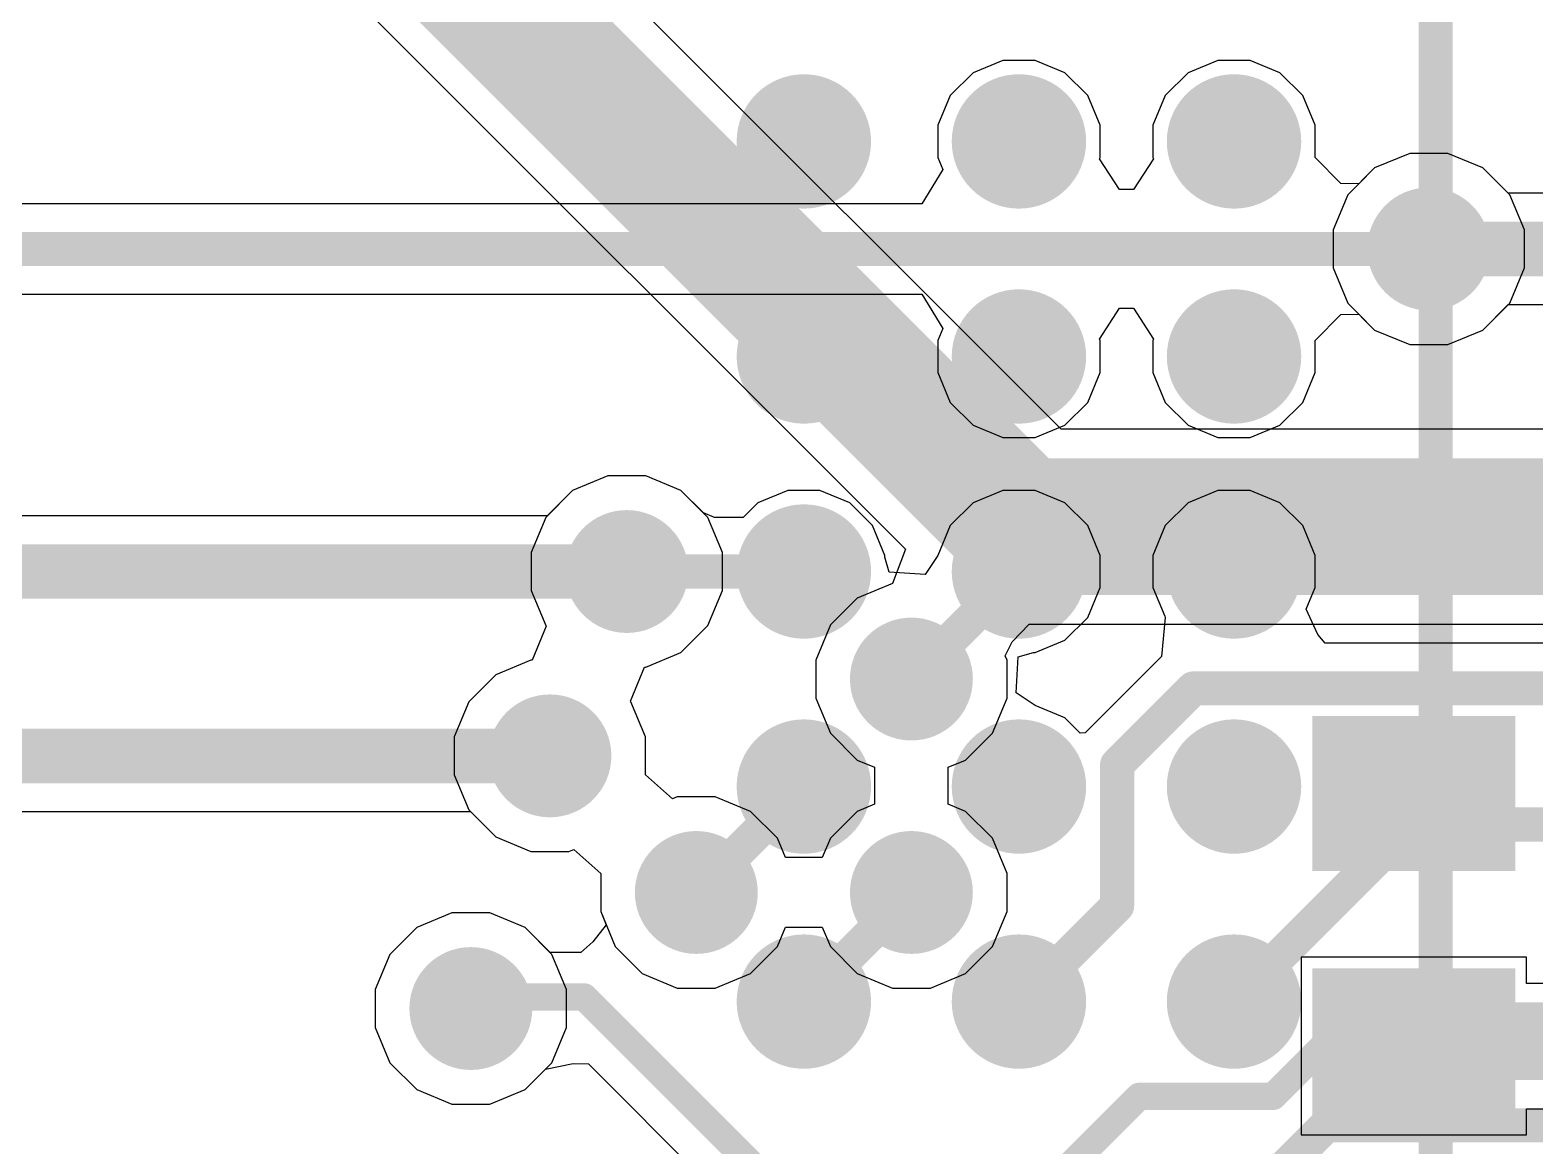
# Model space of a CAD drawing. Header units: millimetres. Extents: x -12 to 5428, y 0 to 5422.
# Drawn here: x 29.03 to 34.63, y 11.38 to 15.53 of the extents above; entities that cross this region are included whole.
import ezdxf

# ---------------------------------------------------------------- set-up
doc = ezdxf.new("R2010")
doc.units = ezdxf.units.MM
for name, color, linetype in [('BottomLayer', 5, 'Continuous'), ('BottomPaste', 16, 'Continuous'), ('BottomSolder', 6, 'Continuous'), ('TopLayer', 1, 'Continuous'), ('TopOverlay', 2, 'Continuous'), ('TopPaste', 8, 'Continuous'), ('TopSolder', 216, 'Continuous'), ('ViaHoleLayer', 16, 'Continuous')]:
    doc.layers.add(name, color=color, linetype=linetype)

# ---------------------------------------------------------------- blocks, each defined once
blk = doc.blocks.new('180_FCBGA__15X15__2')
at = {"layer": 'TopLayer'}
h = blk.add_hatch(color=1, dxfattribs=at)
edge = h.paths.add_edge_path()
edge.add_arc((-6.8, -0.4), 0.2, 0, 360)
h = blk.add_hatch(color=1, dxfattribs=at)
edge = h.paths.add_edge_path()
edge.add_arc((-6, -0.4), 0.2, 0, 360)
h = blk.add_hatch(color=1, dxfattribs=at)
edge = h.paths.add_edge_path()
edge.add_arc((-5.2, -0.4), 0.2, 0, 360)
h = blk.add_hatch(color=1, dxfattribs=at)
edge = h.paths.add_edge_path()
edge.add_arc((-6.8, -1.2), 0.2, 0, 360)
h = blk.add_hatch(color=1, dxfattribs=at)
edge = h.paths.add_edge_path()
edge.add_arc((-6, -1.2), 0.2, 0, 360)
h = blk.add_hatch(color=1, dxfattribs=at)
edge = h.paths.add_edge_path()
edge.add_arc((-5.2, -1.2), 0.2, 0, 360)
h = blk.add_hatch(color=1, dxfattribs=at)
edge = h.paths.add_edge_path()
edge.add_arc((-6.8, -2), 0.2, 0, 360)
h = blk.add_hatch(color=1, dxfattribs=at)
edge = h.paths.add_edge_path()
edge.add_arc((-6, -2), 0.2, 0, 360)
h = blk.add_hatch(color=1, dxfattribs=at)
edge = h.paths.add_edge_path()
edge.add_arc((-5.2, -2), 0.2, 0, 360)
h = blk.add_hatch(color=1, dxfattribs=at)
edge = h.paths.add_edge_path()
edge.add_arc((-6.8, -2.8), 0.2, 0, 360)
h = blk.add_hatch(color=1, dxfattribs=at)
edge = h.paths.add_edge_path()
edge.add_arc((-6, -2.8), 0.2, 0, 360)
h = blk.add_hatch(color=1, dxfattribs=at)
edge = h.paths.add_edge_path()
edge.add_arc((-5.2, -2.8), 0.2, 0, 360)
h = blk.add_hatch(color=1, dxfattribs=at)
edge = h.paths.add_edge_path()
edge.add_arc((-6.8, -3.6), 0.2, 0, 360)
h = blk.add_hatch(color=1, dxfattribs=at)
edge = h.paths.add_edge_path()
edge.add_arc((-6, -3.6), 0.2, 0, 360)
h = blk.add_hatch(color=1, dxfattribs=at)
edge = h.paths.add_edge_path()
edge.add_arc((-5.2, -3.6), 0.2, 0, 360)
at = {"layer": 'TopPaste'}
h = blk.add_hatch(color=8, dxfattribs=at)
edge = h.paths.add_edge_path()
edge.add_arc((-6.8, -0.4), 0.2, 0, 360)
h = blk.add_hatch(color=8, dxfattribs=at)
edge = h.paths.add_edge_path()
edge.add_arc((-6, -0.4), 0.2, 0, 360)
h = blk.add_hatch(color=8, dxfattribs=at)
edge = h.paths.add_edge_path()
edge.add_arc((-5.2, -0.4), 0.2, 0, 360)
h = blk.add_hatch(color=8, dxfattribs=at)
edge = h.paths.add_edge_path()
edge.add_arc((-6.8, -1.2), 0.2, 0, 360)
h = blk.add_hatch(color=8, dxfattribs=at)
edge = h.paths.add_edge_path()
edge.add_arc((-6, -1.2), 0.2, 0, 360)
h = blk.add_hatch(color=8, dxfattribs=at)
edge = h.paths.add_edge_path()
edge.add_arc((-5.2, -1.2), 0.2, 0, 360)
h = blk.add_hatch(color=8, dxfattribs=at)
edge = h.paths.add_edge_path()
edge.add_arc((-6.8, -2), 0.2, 0, 360)
h = blk.add_hatch(color=8, dxfattribs=at)
edge = h.paths.add_edge_path()
edge.add_arc((-6, -2), 0.2, 0, 360)
h = blk.add_hatch(color=8, dxfattribs=at)
edge = h.paths.add_edge_path()
edge.add_arc((-5.2, -2), 0.2, 0, 360)
h = blk.add_hatch(color=8, dxfattribs=at)
edge = h.paths.add_edge_path()
edge.add_arc((-6.8, -2.8), 0.2, 0, 360)
h = blk.add_hatch(color=8, dxfattribs=at)
edge = h.paths.add_edge_path()
edge.add_arc((-6, -2.8), 0.2, 0, 360)
h = blk.add_hatch(color=8, dxfattribs=at)
edge = h.paths.add_edge_path()
edge.add_arc((-5.2, -2.8), 0.2, 0, 360)
h = blk.add_hatch(color=8, dxfattribs=at)
edge = h.paths.add_edge_path()
edge.add_arc((-6.8, -3.6), 0.2, 0, 360)
h = blk.add_hatch(color=8, dxfattribs=at)
edge = h.paths.add_edge_path()
edge.add_arc((-6, -3.6), 0.2, 0, 360)
h = blk.add_hatch(color=8, dxfattribs=at)
edge = h.paths.add_edge_path()
edge.add_arc((-5.2, -3.6), 0.2, 0, 360)
at = {"layer": 'TopOverlay', "const_width": 0.127}
blk.add_lwpolyline([(-7.55, 7.55), (-7.55, -7.55)], dxfattribs=at)
at = {"layer": 'TopSolder'}
for points, const_width in [([(-6.675, -0.4, 1), (-6.925, -0.4, 1)], 0.25), ([(-5.875, -0.4, 1), (-6.125, -0.4, 1)], 0.25), ([(-5.075, -0.4, 1), (-5.325, -0.4, 1)], 0.25), ([(-6.9875, -0.4, 1), (-6.8625, -0.4, 1)], 0.125), ([(-6.7375, -0.4, 1), (-6.6125, -0.4, 1)], 0.125), ([(-6.1875, -0.4, 1), (-6.0625, -0.4, 1)], 0.125), ([(-5.9375, -0.4, 1), (-5.8125, -0.4, 1)], 0.125), ([(-5.3875, -0.4, 1), (-5.2625, -0.4, 1)], 0.125), ([(-5.1375, -0.4, 1), (-5.0125, -0.4, 1)], 0.125), ([(-6.675, -1.2, 1), (-6.925, -1.2, 1)], 0.25), ([(-5.875, -1.2, 1), (-6.125, -1.2, 1)], 0.25), ([(-5.075, -1.2, 1), (-5.325, -1.2, 1)], 0.25), ([(-6.9875, -1.2, 1), (-6.8625, -1.2, 1)], 0.125), ([(-6.7375, -1.2, 1), (-6.6125, -1.2, 1)], 0.125), ([(-6.1875, -1.2, 1), (-6.0625, -1.2, 1)], 0.125), ([(-5.9375, -1.2, 1), (-5.8125, -1.2, 1)], 0.125), ([(-5.3875, -1.2, 1), (-5.2625, -1.2, 1)], 0.125), ([(-5.1375, -1.2, 1), (-5.0125, -1.2, 1)], 0.125), ([(-6.675, -2, 1), (-6.925, -2, 1)], 0.25), ([(-5.875, -2, 1), (-6.125, -2, 1)], 0.25), ([(-5.075, -2, 1), (-5.325, -2, 1)], 0.25), ([(-6.9875, -2, 1), (-6.8625, -2, 1)], 0.125), ([(-6.7375, -2, 1), (-6.6125, -2, 1)], 0.125), ([(-6.1875, -2, 1), (-6.0625, -2, 1)], 0.125), ([(-5.9375, -2, 1), (-5.8125, -2, 1)], 0.125), ([(-5.3875, -2, 1), (-5.2625, -2, 1)], 0.125), ([(-5.1375, -2, 1), (-5.0125, -2, 1)], 0.125), ([(-6.675, -2.8, 1), (-6.925, -2.8, 1)], 0.25), ([(-5.875, -2.8, 1), (-6.125, -2.8, 1)], 0.25), ([(-5.075, -2.8, 1), (-5.325, -2.8, 1)], 0.25), ([(-6.9875, -2.8, 1), (-6.8625, -2.8, 1)], 0.125), ([(-6.7375, -2.8, 1), (-6.6125, -2.8, 1)], 0.125), ([(-6.1875, -2.8, 1), (-6.0625, -2.8, 1)], 0.125), ([(-5.9375, -2.8, 1), (-5.8125, -2.8, 1)], 0.125), ([(-5.3875, -2.8, 1), (-5.2625, -2.8, 1)], 0.125), ([(-5.1375, -2.8, 1), (-5.0125, -2.8, 1)], 0.125), ([(-6.675, -3.6, 1), (-6.925, -3.6, 1)], 0.25), ([(-5.875, -3.6, 1), (-6.125, -3.6, 1)], 0.25), ([(-5.075, -3.6, 1), (-5.325, -3.6, 1)], 0.25), ([(-6.9875, -3.6, 1), (-6.8625, -3.6, 1)], 0.125), ([(-6.7375, -3.6, 1), (-6.6125, -3.6, 1)], 0.125), ([(-6.1875, -3.6, 1), (-6.0625, -3.6, 1)], 0.125), ([(-5.9375, -3.6, 1), (-5.8125, -3.6, 1)], 0.125), ([(-5.3875, -3.6, 1), (-5.2625, -3.6, 1)], 0.125), ([(-5.1375, -3.6, 1), (-5.0125, -3.6, 1)], 0.125)]:
    blk.add_lwpolyline(points, format="xyb", close=True, dxfattribs=dict(at, const_width=const_width))
blk = doc.blocks.new('C___0402_B_150')
at = {"layer": 'BottomLayer'}
for points in [[(-0.2413, 0.3175), (-0.2413, -0.3175), (-0.6985, -0.3175), (-0.6985, 0.3175)], [(0.6985, 0.3175), (0.6985, -0.3175), (0.2413, -0.3175), (0.2413, 0.3175)]]:
    blk.add_hatch(color=5, dxfattribs=at).paths.add_polyline_path(points)
at = {"layer": 'BottomPaste'}
for points in [[(-0.2413, 0.3175), (-0.2413, -0.3175), (-0.6985, -0.3175), (-0.6985, 0.3175)], [(0.6985, 0.3175), (0.6985, -0.3175), (0.2413, -0.3175), (0.2413, 0.3175)]]:
    blk.add_hatch(color=16, dxfattribs=at).paths.add_polyline_path(points)
at = {"layer": 'BottomSolder'}
for points in [[(-0.1813, 0.3775), (-0.1813, -0.3775), (-0.7585, -0.3775), (-0.7585, 0.3775)], [(0.7585, 0.3775), (0.7585, -0.3775), (0.1813, -0.3775), (0.1813, 0.3775)]]:
    blk.add_hatch(color=6, dxfattribs=at).paths.add_polyline_path(points)

msp = doc.modelspace()

# ---------------------------------------------------------------- hatches: boundary and pattern name
at = {"layer": 'BottomLayer'}
h = msp.add_hatch(color=5, dxfattribs=at)
edge = h.paths.add_edge_path()
edge.add_arc((34.2314, 14.7128), 0.2286, 0, 360)
h = msp.add_hatch(color=5, dxfattribs=at)
edge = h.paths.add_edge_path()
edge.add_arc((31.2486, 13.5128), 0.2286, 0, 360)
h = msp.add_hatch(color=5, dxfattribs=at)
edge = h.paths.add_edge_path()
edge.add_arc((32.3072, 13.1128), 0.2286, 0, 360)
h = msp.add_hatch(color=5, dxfattribs=at)
edge = h.paths.add_edge_path()
edge.add_arc((30.9626, 12.827), 0.2286, 0, 360)
h = msp.add_hatch(color=5, dxfattribs=at)
edge = h.paths.add_edge_path()
edge.add_arc((31.5072, 12.3188), 0.2286, 0, 360)
h = msp.add_hatch(color=5, dxfattribs=at)
edge = h.paths.add_edge_path()
edge.add_arc((32.3072, 12.3188), 0.2286, 0, 360)
h = msp.add_hatch(color=5, dxfattribs=at)
edge = h.paths.add_edge_path()
edge.add_arc((30.6686, 11.887), 0.2286, 0, 360)
at = {"layer": 'TopLayer'}
h = msp.add_hatch(color=1, dxfattribs=at)
edge = h.paths.add_edge_path()
edge.add_arc((34.2314, 14.7128), 0.2286, 0, 360)
h = msp.add_hatch(color=1, dxfattribs=at)
edge = h.paths.add_edge_path()
edge.add_arc((31.2486, 13.5128), 0.2286, 0, 360)
h = msp.add_hatch(color=1, dxfattribs=at)
edge = h.paths.add_edge_path()
edge.add_arc((32.3072, 13.1128), 0.2286, 0, 360)
h = msp.add_hatch(color=1, dxfattribs=at)
edge = h.paths.add_edge_path()
edge.add_arc((30.9626, 12.827), 0.2286, 0, 360)
h = msp.add_hatch(color=1, dxfattribs=at)
edge = h.paths.add_edge_path()
edge.add_arc((31.5072, 12.3188), 0.2286, 0, 360)
h = msp.add_hatch(color=1, dxfattribs=at)
edge = h.paths.add_edge_path()
edge.add_arc((32.3072, 12.3188), 0.2286, 0, 360)
h = msp.add_hatch(color=1, dxfattribs=at)
edge = h.paths.add_edge_path()
edge.add_arc((30.6686, 11.887), 0.2286, 0, 360)
at = {"layer": 'ViaHoleLayer'}
h = msp.add_hatch(color=16, dxfattribs=at)
edge = h.paths.add_edge_path()
edge.add_arc((34.2314, 14.7128), 0.1016, 0, 360)
h = msp.add_hatch(color=16, dxfattribs=at)
edge = h.paths.add_edge_path()
edge.add_arc((31.2486, 13.5128), 0.1016, 0, 360)
h = msp.add_hatch(color=16, dxfattribs=at)
edge = h.paths.add_edge_path()
edge.add_arc((32.3072, 13.1128), 0.1016, 0, 360)
h = msp.add_hatch(color=16, dxfattribs=at)
edge = h.paths.add_edge_path()
edge.add_arc((30.9626, 12.827), 0.1016, 0, 360)
h = msp.add_hatch(color=16, dxfattribs=at)
edge = h.paths.add_edge_path()
edge.add_arc((31.5072, 12.3188), 0.1016, 0, 360)
h = msp.add_hatch(color=16, dxfattribs=at)
edge = h.paths.add_edge_path()
edge.add_arc((32.3072, 12.3188), 0.1016, 0, 360)
h = msp.add_hatch(color=16, dxfattribs=at)
edge = h.paths.add_edge_path()
edge.add_arc((30.6686, 11.887), 0.1016, 0, 360)

# ---------------------------------------------------------------- linework, layer by layer
at = {"layer": 'BottomLayer'}
for p, q in [((32.8638, 14.0425), (30.3014, 16.6049)), ((29.8948, 15.986), (32.2854, 13.5954)), ((34.1606, 15.0684), (34.0299, 15.0142)), ((34.3021, 15.0684), (34.1606, 15.0684)), ((34.4328, 15.0142), (34.3021, 15.0684)), ((34.0299, 15.0142), (33.9299, 14.9142)), ((34.5271, 14.92), (34.4328, 15.0142)), ((33.9299, 14.9142), (33.8758, 14.7835)), ((37.0609, 14.92), (34.5271, 14.92)), ((33.8758, 14.7835), (33.8758, 14.642)), ((33.8758, 14.642), (33.9299, 14.5114)), ((33.9299, 14.5114), (34.0299, 14.4113)), ((34.4328, 14.4113), (34.5271, 14.5056)), ((34.5271, 14.5056), (40.1559, 14.5056)), ((34.0299, 14.4113), (34.1606, 14.3572)), ((34.3021, 14.3572), (34.4328, 14.4113)), ((34.1606, 14.3572), (34.3021, 14.3572)), ((35.0944, 14.0425), (32.8638, 14.0425)), ((31.1779, 13.8684), (31.0472, 13.8142)), ((31.3194, 13.8684), (31.1779, 13.8684)), ((31.4501, 13.8142), (31.3194, 13.8684)), ((31.0472, 13.8142), (30.9529, 13.72)), ((31.5501, 13.7142), (31.4501, 13.8142)), ((30.9529, 13.72), (27.5465, 13.72)), ((31.6042, 13.5835), (31.5501, 13.7142)), ((31.6042, 13.4421), (31.6042, 13.5835)), ((32.2854, 13.5954), (32.2365, 13.4684)), ((31.5501, 13.3114), (31.6042, 13.4421)), ((32.2365, 13.4684), (32.1058, 13.4142)), ((32.1058, 13.4142), (32.0057, 13.3142)), ((31.4501, 13.2113), (31.5501, 13.3114)), ((32.0057, 13.3142), (31.9516, 13.1835)), ((32.6815, 13.2513), (32.7448, 13.3174)), ((32.7448, 13.3174), (35.0944, 13.3174)), ((31.3194, 13.1572), (31.4501, 13.2113)), ((32.6563, 13.1993), (32.6815, 13.2513)), ((31.2623, 13.0302), (31.3149, 13.1572)), ((31.3149, 13.1572), (31.3194, 13.1572)), ((31.9516, 13.1835), (31.9516, 13.0421)), ((32.6628, 13.1835), (32.6563, 13.1993)), ((32.6628, 13.0421), (32.6628, 13.1835)), ((31.9516, 13.0421), (32.0057, 12.9114)), ((32.6087, 12.9114), (32.6628, 13.0421)), ((31.264, 13.0284), (31.2623, 13.0302)), ((31.3182, 12.8977), (31.264, 13.0284)), ((31.3182, 12.7563), (31.3182, 12.8977)), ((32.0057, 12.9114), (32.1058, 12.8113)), ((32.5086, 12.8113), (32.6087, 12.9114)), ((32.1058, 12.8113), (32.1704, 12.7845)), ((32.1704, 12.7845), (32.1704, 12.6471)), ((32.444, 12.7845), (32.5086, 12.8113)), ((32.444, 12.6471), (32.444, 12.7845)), ((31.4187, 12.6671), (31.3182, 12.7563)), ((31.4365, 12.6744), (31.4187, 12.6671)), ((31.5779, 12.6744), (31.4365, 12.6744)), ((31.7086, 12.6203), (31.5779, 12.6744)), ((27.8029, 12.6198), (30.6669, 12.6198)), ((30.6669, 12.6198), (30.7612, 12.5255)), ((31.8087, 12.5203), (31.7086, 12.6203)), ((32.1058, 12.6203), (32.0057, 12.5203)), ((32.1704, 12.6471), (32.1058, 12.6203)), ((32.5086, 12.6203), (32.444, 12.6471)), ((32.6087, 12.5203), (32.5086, 12.6203)), ((30.7612, 12.5255), (30.8919, 12.4714)), ((31.8385, 12.4483), (31.8087, 12.5203)), ((32.0057, 12.5203), (31.9759, 12.4483)), ((32.6628, 12.3896), (32.6087, 12.5203)), ((30.8919, 12.4714), (31.0333, 12.4714)), ((31.0333, 12.4714), (31.0511, 12.4787)), ((31.0511, 12.4787), (31.1516, 12.3896)), ((31.9759, 12.4483), (31.8385, 12.4483)), ((31.1516, 12.3896), (31.1516, 12.2481)), ((32.6628, 12.2481), (32.6628, 12.3896)), ((30.5979, 12.2426), (30.4672, 12.1885)), ((30.7394, 12.2426), (30.5979, 12.2426)), ((30.8701, 12.1885), (30.7394, 12.2426)), ((31.1516, 12.2481), (31.2057, 12.1174)), ((32.6087, 12.1174), (32.6628, 12.2481)), ((30.4672, 12.1885), (30.3672, 12.0885)), ((30.9701, 12.0885), (30.8701, 12.1885)), ((31.8087, 12.1174), (31.8385, 12.1894)), ((31.8385, 12.1894), (31.9759, 12.1894)), ((31.9759, 12.1894), (32.0057, 12.1174)), ((31.2057, 12.1174), (31.3058, 12.0174)), ((31.7086, 12.0174), (31.8087, 12.1174)), ((32.0057, 12.1174), (32.1058, 12.0174)), ((32.5086, 12.0174), (32.6087, 12.1174)), ((30.3672, 12.0885), (30.313, 11.9578)), ((31.0242, 11.9578), (30.9701, 12.0885)), ((34.5948, 12.0777), (33.7566, 12.0777)), ((33.7566, 12.0777), (33.7566, 11.4173)), ((34.5948, 11.9806), (34.5948, 12.0777)), ((31.3058, 12.0174), (31.4365, 11.9632)), ((31.5779, 11.9632), (31.7086, 12.0174)), ((32.1058, 12.0174), (32.2365, 11.9632)), ((32.3779, 11.9632), (32.5086, 12.0174)), ((35.1649, 11.9806), (34.5948, 11.9806)), ((30.313, 11.9578), (30.313, 11.8163)), ((31.0242, 11.8163), (31.0242, 11.9578)), ((31.4365, 11.9632), (31.5779, 11.9632)), ((32.2365, 11.9632), (32.3779, 11.9632)), ((30.313, 11.8163), (30.3672, 11.6856)), ((30.9701, 11.6856), (31.0242, 11.8163)), ((30.3672, 11.6856), (30.4672, 11.5856)), ((30.8701, 11.5856), (30.9701, 11.6856)), ((30.4672, 11.5856), (30.5979, 11.5314)), ((30.5979, 11.5314), (30.7394, 11.5314)), ((30.7394, 11.5314), (30.8701, 11.5856)), ((34.5948, 11.4173), (34.5948, 11.5144)), ((34.5948, 11.5144), (35.0683, 11.5144)), ((33.7566, 11.4173), (34.5948, 11.4173))]:
    msp.add_line(p, q, dxfattribs=at)
for points, const_width in [([(30.045, 16.3485), (32.7136, 13.68)], 0.508), ([(34.2314, 14.7128), (40.4516, 14.7128)], 0.2032), ([(32.7136, 13.68), (35.4329, 13.68)], 0.508), ([(27.5464, 13.5128), (31.2486, 13.5128)], 0.2032), ([(27.5072, 12.827), (30.9626, 12.827)], 0.2032), ([(34.1757, 11.7475), (35.1649, 11.7475)], 0.254)]:
    msp.add_lwpolyline(points, dxfattribs=dict(at, const_width=const_width))
for points, const_width in [([(34.1806, 14.7128, 1), (34.2822, 14.7128, 1)], 0.1016), ([(32.5866, 13.68, 1), (32.8406, 13.68, 1)], 0.254), ([(32.5866, 13.68, 1), (32.8406, 13.68, 1)], 0.254), ([(31.1978, 13.5128, 1), (31.2994, 13.5128, 1)], 0.1016), ([(30.9118, 12.827, 1), (31.0134, 12.827, 1)], 0.1016), ([(34.1122, 11.7475, 1), (34.2392, 11.7475, 1)], 0.127)]:
    msp.add_lwpolyline(points, format="xyb", close=True, dxfattribs=dict(at, const_width=const_width))
at = {"layer": 'TopLayer'}
for p, q in [((32.6472, 15.4144), (32.5364, 15.3685)), ((32.7672, 15.4144), (32.6472, 15.4144)), ((32.878, 15.3685), (32.7672, 15.4144)), ((33.4472, 15.4144), (33.3364, 15.3685)), ((33.5672, 15.4144), (33.4472, 15.4144)), ((33.678, 15.3685), (33.5672, 15.4144)), ((32.5364, 15.3685), (32.4515, 15.2836)), ((32.9629, 15.2836), (32.878, 15.3685)), ((33.3364, 15.3685), (33.2515, 15.2836)), ((33.7629, 15.2836), (33.678, 15.3685)), ((32.4515, 15.2836), (32.4056, 15.1728)), ((33.0088, 15.1728), (32.9629, 15.2836)), ((33.2515, 15.2836), (33.2056, 15.1728)), ((33.8088, 15.1728), (33.7629, 15.2836)), ((32.4056, 15.1728), (32.4056, 15.0528)), ((33.0088, 15.0528), (33.0088, 15.1728)), ((33.2056, 15.1728), (33.2056, 15.0528)), ((33.8088, 15.0528), (33.8088, 15.1728)), ((34.1606, 15.0684), (34.0299, 15.0142)), ((34.3021, 15.0684), (34.1606, 15.0684)), ((34.4328, 15.0142), (34.3021, 15.0684)), ((32.4241, 15.0081), (32.3464, 14.8811)), ((32.4056, 15.0528), (32.4241, 15.0081)), ((33.0071, 15.0487), (33.0088, 15.0528)), ((33.0817, 14.9336), (33.0071, 15.0487)), ((33.2073, 15.0487), (33.1327, 14.9336)), ((33.2056, 15.0528), (33.2073, 15.0487)), ((33.9047, 14.9566), (33.8088, 15.0528)), ((34.0299, 15.0142), (33.9713, 14.9556)), ((34.5328, 14.9142), (34.4328, 15.0142)), ((33.9713, 14.9556), (33.9047, 14.9566)), ((33.1327, 14.9336), (33.0817, 14.9336)), ((34.587, 14.7835), (34.5328, 14.9142)), ((32.3464, 14.8811), (28.9518, 14.8811)), ((34.587, 14.642), (34.587, 14.7835)), ((34.5328, 14.5114), (34.587, 14.642)), ((28.9518, 14.5444), (32.3464, 14.5444)), ((32.3464, 14.5444), (32.4241, 14.4174)), ((34.4328, 14.4113), (34.5328, 14.5114)), ((33.0071, 14.3769), (33.0817, 14.492)), ((33.0817, 14.492), (33.1327, 14.492)), ((33.1327, 14.492), (33.2073, 14.3769)), ((33.8088, 14.3728), (33.9047, 14.4689)), ((33.9047, 14.4689), (33.9713, 14.47)), ((33.9713, 14.47), (34.0299, 14.4113)), ((32.4241, 14.4174), (32.4056, 14.3728)), ((34.0299, 14.4113), (34.1606, 14.3572)), ((34.3021, 14.3572), (34.4328, 14.4113)), ((32.4056, 14.3728), (32.4056, 14.2528)), ((33.0088, 14.3728), (33.0071, 14.3769)), ((33.0088, 14.2528), (33.0088, 14.3728)), ((33.2073, 14.3769), (33.2056, 14.3728)), ((33.2056, 14.3728), (33.2056, 14.2528)), ((33.8088, 14.2528), (33.8088, 14.3728)), ((34.1606, 14.3572), (34.3021, 14.3572)), ((32.4056, 14.2528), (32.4515, 14.1419)), ((32.9629, 14.1419), (33.0088, 14.2528)), ((33.2056, 14.2528), (33.2515, 14.1419)), ((33.7629, 14.1419), (33.8088, 14.2528)), ((32.4515, 14.1419), (32.5364, 14.0571)), ((32.878, 14.0571), (32.9629, 14.1419)), ((33.2515, 14.1419), (33.3364, 14.0571)), ((33.678, 14.0571), (33.7629, 14.1419)), ((32.5364, 14.0571), (32.6472, 14.0112)), ((32.7672, 14.0112), (32.878, 14.0571)), ((33.3364, 14.0571), (33.4472, 14.0112)), ((33.5672, 14.0112), (33.678, 14.0571)), ((32.6472, 14.0112), (32.7672, 14.0112)), ((33.4472, 14.0112), (33.5672, 14.0112)), ((31.1779, 13.8684), (31.0472, 13.8142)), ((31.3194, 13.8684), (31.1779, 13.8684)), ((31.4501, 13.8142), (31.3194, 13.8684)), ((31.0472, 13.8142), (30.9472, 13.7142)), ((31.5336, 13.7308), (31.4501, 13.8142)), ((31.8472, 13.8144), (31.7364, 13.7685)), ((31.9672, 13.8144), (31.8472, 13.8144)), ((32.078, 13.7685), (31.9672, 13.8144)), ((32.6472, 13.8144), (32.5364, 13.7685)), ((32.7672, 13.8144), (32.6472, 13.8144)), ((32.878, 13.7685), (32.7672, 13.8144)), ((33.4472, 13.8144), (33.3364, 13.7685)), ((33.5672, 13.8144), (33.4472, 13.8144)), ((33.678, 13.7685), (33.5672, 13.8144)), ((30.9472, 13.7142), (30.893, 13.5835)), ((31.5754, 13.714), (31.5336, 13.7308)), ((31.6811, 13.7133), (31.5754, 13.714)), ((31.7364, 13.7685), (31.6811, 13.7133)), ((32.1629, 13.6836), (32.078, 13.7685)), ((32.5364, 13.7685), (32.4515, 13.6836)), ((32.9629, 13.6836), (32.878, 13.7685)), ((33.3364, 13.7685), (33.2515, 13.6836)), ((33.7629, 13.6836), (33.678, 13.7685)), ((32.2088, 13.5728), (32.1629, 13.6836)), ((32.4515, 13.6836), (32.4056, 13.5728)), ((33.0088, 13.5728), (32.9629, 13.6836)), ((33.2515, 13.6836), (33.2056, 13.5728)), ((33.8088, 13.5728), (33.7629, 13.6836)), ((30.893, 13.5835), (30.893, 13.4421)), ((32.2088, 13.5667), (32.2088, 13.5728)), ((32.2248, 13.5098), (32.2088, 13.5667)), ((32.4056, 13.5728), (32.3586, 13.5021)), ((33.0088, 13.4528), (33.0088, 13.5728)), ((33.2056, 13.5728), (33.2056, 13.4528)), ((33.8088, 13.4528), (33.8088, 13.5728)), ((32.3586, 13.5021), (32.2248, 13.5098)), ((30.893, 13.4421), (30.9472, 13.3114)), ((32.9629, 13.3419), (33.0088, 13.4528)), ((33.2056, 13.4528), (33.2496, 13.3465)), ((33.7758, 13.3732), (33.8088, 13.4528)), ((32.878, 13.2571), (32.9629, 13.3419)), ((33.2515, 13.3415), (33.2369, 13.1969)), ((33.2496, 13.3465), (33.2515, 13.3415)), ((33.8186, 13.2784), (33.7758, 13.3732)), ((30.9489, 13.3096), (30.8963, 13.1826)), ((30.9472, 13.3114), (30.9489, 13.3096)), ((33.8468, 13.2462), (33.8186, 13.2784)), ((32.7042, 13.1952), (32.7611, 13.2112)), ((32.7611, 13.2112), (32.7672, 13.2112)), ((32.7672, 13.2112), (32.878, 13.2571)), ((35.7339, 13.2462), (33.8468, 13.2462)), ((30.8919, 13.1826), (30.7612, 13.1284)), ((30.8963, 13.1826), (30.8919, 13.1826)), ((32.6965, 13.0614), (32.7042, 13.1952)), ((33.2369, 13.1969), (32.9533, 12.9132)), ((30.7612, 13.1284), (30.6611, 13.0284)), ((32.7672, 13.0144), (32.6965, 13.0614)), ((30.6611, 13.0284), (30.607, 12.8977)), ((32.878, 12.9685), (32.7672, 13.0144)), ((32.9351, 12.9115), (32.878, 12.9685)), ((30.607, 12.8977), (30.607, 12.7563)), ((32.9533, 12.9132), (32.9351, 12.9115)), ((30.607, 12.7563), (30.6611, 12.6256)), ((30.6611, 12.6256), (30.7612, 12.5255)), ((30.7612, 12.5255), (30.8919, 12.4714)), ((30.8919, 12.4714), (31.0333, 12.4714)), ((31.0333, 12.4714), (31.0511, 12.4787)), ((31.0511, 12.4787), (31.1516, 12.3896)), ((31.1516, 12.3896), (31.1516, 12.2481)), ((30.5979, 12.2426), (30.4672, 12.1885)), ((30.7394, 12.2426), (30.5979, 12.2426)), ((30.8701, 12.1885), (30.7394, 12.2426)), ((31.1516, 12.2481), (31.1721, 12.1986)), ((30.4672, 12.1885), (30.3672, 12.0885)), ((30.9633, 12.0953), (30.8701, 12.1885)), ((31.1721, 12.1986), (31.1218, 12.1355)), ((31.0774, 12.0953), (30.9633, 12.0953)), ((31.1218, 12.1355), (31.0774, 12.0953)), ((30.3672, 12.0885), (30.313, 11.9578)), ((30.313, 11.9578), (30.313, 11.8163)), ((30.313, 11.8163), (30.3672, 11.6856)), ((30.3672, 11.6856), (30.4672, 11.5856)), ((30.8701, 11.5856), (30.9458, 11.6613)), ((30.9458, 11.6613), (31.049, 11.6829)), ((31.049, 11.6829), (31.1057, 11.681)), ((31.1057, 11.681), (31.608, 11.1787)), ((30.4672, 11.5856), (30.5979, 11.5314)), ((30.5979, 11.5314), (30.7394, 11.5314)), ((30.7394, 11.5314), (30.8701, 11.5856))]:
    msp.add_line(p, q, dxfattribs=at)
for points, const_width in [([(28.5896, 14.7128), (34.2314, 14.7128)], 0.127), ([(31.2486, 13.5128), (31.9072, 13.5128)], 0.127), ([(32.3072, 13.1128), (32.7072, 13.5128)], 0.127), ([(33.0723, 12.7942), (33.356, 13.0779)], 0.127), ([(33.356, 13.0779), (38.6018, 13.0779)], 0.127), ([(33.0723, 12.2689), (33.0723, 12.7942)], 0.127), ([(31.5102, 12.3188), (31.9042, 12.7128)], 0.127), ([(31.9042, 12.7128), (31.9072, 12.7128)], 0.127), ([(33.5072, 11.9128), (34.1658, 12.5714)], 0.127), ([(34.1658, 12.5714), (36.1815, 12.5714)], 0.127), ([(31.5072, 12.3188), (31.5102, 12.3188)], 0.127), ([(31.9072, 11.9158), (32.3072, 12.3158)], 0.127), ([(32.3072, 12.3158), (32.3072, 12.3188)], 0.127), ([(32.7162, 11.9128), (33.0723, 12.2689)], 0.127), ([(30.6686, 11.9378), (30.6761, 11.9304)], 0.1016), ([(30.6761, 11.9304), (31.0896, 11.9304)], 0.1016), ([(31.0896, 11.9304), (31.9072, 11.1128)], 0.1016), ([(31.9072, 11.9128), (31.9072, 11.9158)], 0.127), ([(32.7072, 11.9128), (32.7162, 11.9128)], 0.127), ([(33.6532, 11.5604), (33.9517, 11.8589)], 0.1016), ([(33.9517, 11.8589), (37.6506, 11.8589)], 0.1016), ([(32.7072, 11.1128), (33.1548, 11.5604)], 0.1016), ([(33.1548, 11.5604), (33.6532, 11.5604)], 0.1016), ([(33.5109, 11.1128), (33.8507, 11.4525)], 0.127), ([(33.8507, 11.4525), (35.5148, 11.4525)], 0.127)]:
    msp.add_lwpolyline(points, dxfattribs=dict(at, const_width=const_width))
for points, const_width in [([(34.1996, 14.7128, 1), (34.2631, 14.7128, 1)], 0.0635), ([(31.2169, 13.5128, 1), (31.2804, 13.5128, 1)], 0.0635), ([(31.8755, 13.5128, 1), (31.939, 13.5128, 1)], 0.0635), ([(32.6755, 13.5128, 1), (32.739, 13.5128, 1)], 0.0635), ([(32.2755, 13.1128, 1), (32.339, 13.1128, 1)], 0.0635), ([(33.3242, 13.0779, 1), (33.3877, 13.0779, 1)], 0.0635), ([(33.3242, 13.0779, 1), (33.3877, 13.0779, 1)], 0.0635), ([(33.0406, 12.7942, 1), (33.1041, 12.7942, 1)], 0.0635), ([(33.0406, 12.7942, 1), (33.1041, 12.7942, 1)], 0.0635), ([(31.8724, 12.7128, 1), (31.9359, 12.7128, 1)], 0.0635), ([(31.8724, 12.7128, 1), (31.9359, 12.7128, 1)], 0.0635), ([(31.8755, 12.7128, 1), (31.939, 12.7128, 1)], 0.0635), ([(34.134, 12.5714, 1), (34.1975, 12.5714, 1)], 0.0635), ([(34.134, 12.5714, 1), (34.1975, 12.5714, 1)], 0.0635), ([(31.4755, 12.3188, 1), (31.539, 12.3188, 1)], 0.0635), ([(31.4785, 12.3188, 1), (31.542, 12.3188, 1)], 0.0635), ([(31.4785, 12.3188, 1), (31.542, 12.3188, 1)], 0.0635), ([(32.2755, 12.3188, 1), (32.339, 12.3188, 1)], 0.0635), ([(32.2755, 12.3158, 1), (32.339, 12.3158, 1)], 0.0635), ([(32.2755, 12.3158, 1), (32.339, 12.3158, 1)], 0.0635), ([(33.0406, 12.2689, 1), (33.1041, 12.2689, 1)], 0.0635), ([(33.0406, 12.2689, 1), (33.1041, 12.2689, 1)], 0.0635), ([(30.6432, 11.9378, 1), (30.694, 11.9378, 1)], 0.0508), ([(30.6507, 11.9304, 1), (30.7015, 11.9304, 1)], 0.0508), ([(30.6507, 11.9304, 1), (30.7015, 11.9304, 1)], 0.0508), ([(31.0642, 11.9304, 1), (31.115, 11.9304, 1)], 0.0508), ([(31.0642, 11.9304, 1), (31.115, 11.9304, 1)], 0.0508), ([(31.8755, 11.9158, 1), (31.939, 11.9158, 1)], 0.0635), ([(31.8755, 11.9158, 1), (31.939, 11.9158, 1)], 0.0635), ([(31.8755, 11.9128, 1), (31.939, 11.9128, 1)], 0.0635), ([(32.6755, 11.9128, 1), (32.739, 11.9128, 1)], 0.0635), ([(32.6845, 11.9128, 1), (32.748, 11.9128, 1)], 0.0635), ([(32.6845, 11.9128, 1), (32.748, 11.9128, 1)], 0.0635), ([(33.4755, 11.9128, 1), (33.539, 11.9128, 1)], 0.0635), ([(33.9263, 11.8589, 1), (33.9771, 11.8589, 1)], 0.0508), ([(33.9263, 11.8589, 1), (33.9771, 11.8589, 1)], 0.0508), ([(33.1294, 11.5604, 1), (33.1802, 11.5604, 1)], 0.0508), ([(33.1294, 11.5604, 1), (33.1802, 11.5604, 1)], 0.0508), ([(33.6278, 11.5604, 1), (33.6786, 11.5604, 1)], 0.0508), ([(33.6278, 11.5604, 1), (33.6786, 11.5604, 1)], 0.0508), ([(33.8189, 11.4525, 1), (33.8824, 11.4525, 1)], 0.0635), ([(33.8189, 11.4525, 1), (33.8824, 11.4525, 1)], 0.0635)]:
    msp.add_lwpolyline(points, format="xyb", close=True, dxfattribs=dict(at, const_width=const_width))

# ---------------------------------------------------------------- block references
for name, p, rotation in [('180_FCBGA__15X15__2', (26.7072, 11.5128), 180), ('C___0402_B_150', (34.1757, 12.2174), 270)]:
    msp.add_blockref(name, p, dxfattribs=dict(rotation=rotation))

doc.saveas('drawing.dxf')
